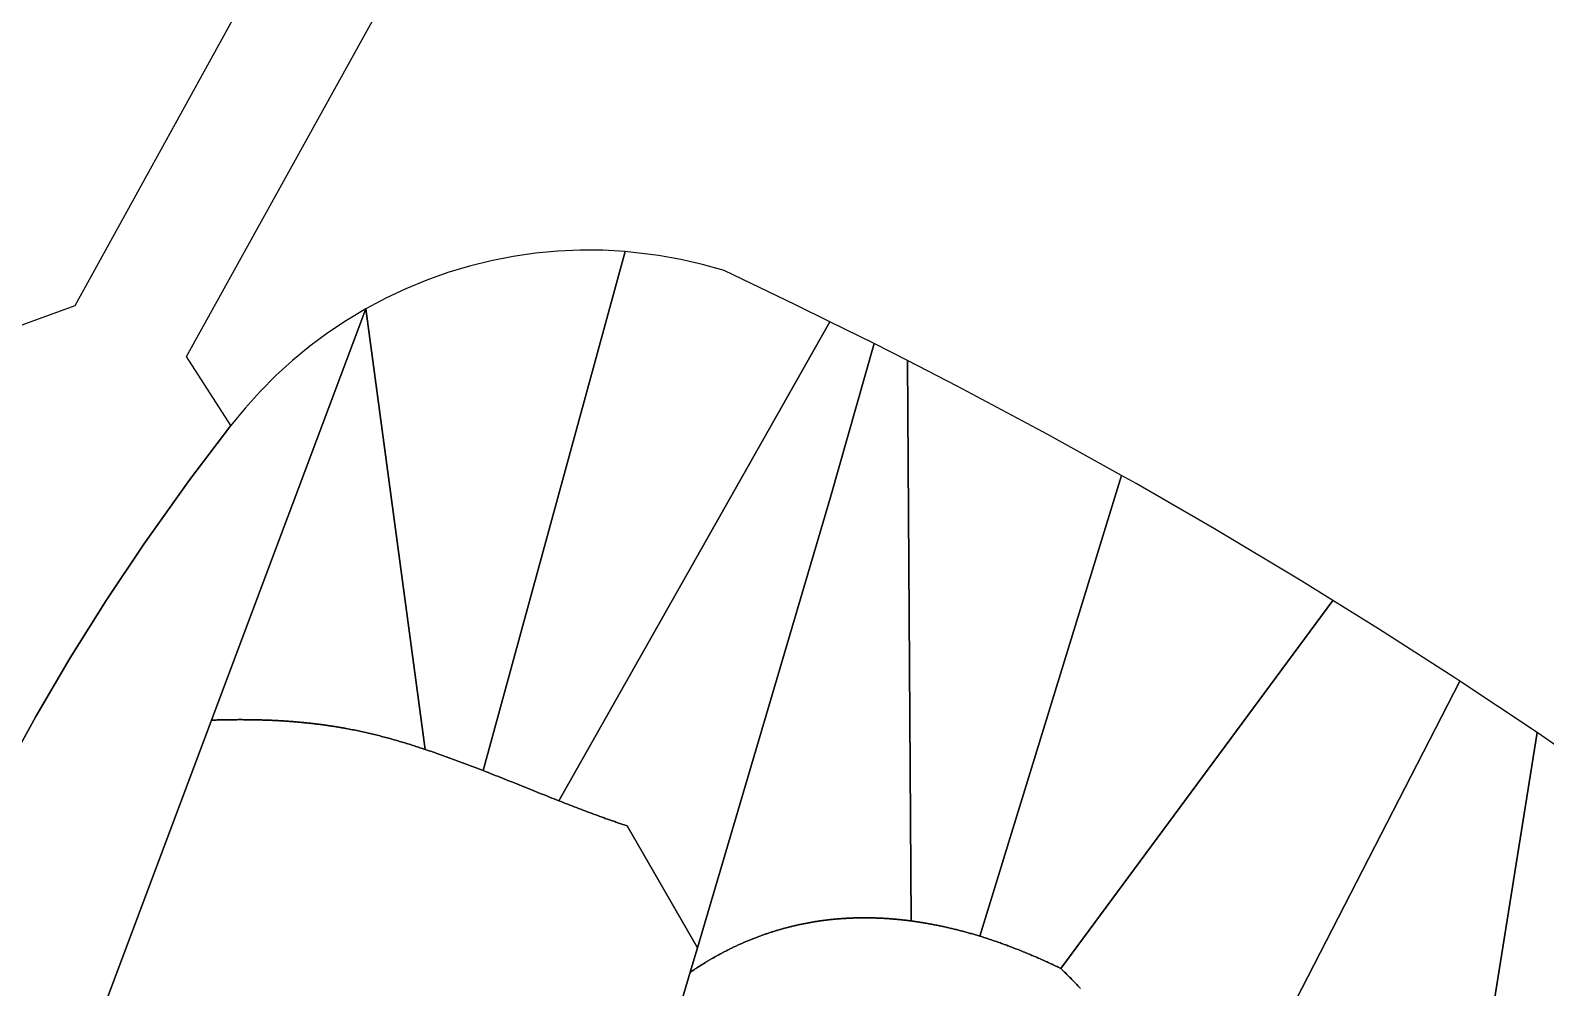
# Model space of a CAD drawing. Header units: millimetres. Extents: x 1811966 to 2218310, y 20519 to 471429.
# Drawn here: x 1981823 to 2073060, y 321108 to 378715 of the extents above; entities that cross this region are included whole.
import ezdxf

# ---------------------------------------------------------------- set-up
doc = ezdxf.new("R2010")
doc.units = ezdxf.units.MM
doc.layers.add('CLOSED_AREAS', color=7, linetype='Continuous')

msp = doc.modelspace()

# ---------------------------------------------------------------- linework, layer by layer
at = {"layer": 'CLOSED_AREAS'}
for points in [[(1980191.817, 333841.036), (1982153.75, 337422.623), (1984219.003, 340945.663), (1986385.821, 344407.149), (1988652.369, 347804.164), (1991420.171, 351682.05), (1993896.127, 354929.605), (1991219.455, 359096.453), (2028168.934, 425746.462), (2033988.508, 427852.466), (2036823.457, 434120.34), (2034633.569, 439705.511), (2047281.329, 462690.825), (2044119.173, 471428.834), (2028910.582, 442754.482), (2022479.406, 440427.131), (2019621.114, 434926.356), (2021607.416, 429437.611), (1984512.328, 362136.948), (1979084.136, 360167.256)], [(1975633.006, 291680.258), (1992730.431, 337205.28), (2002026.294, 361957.218), (2000866.31, 361262.725), (1999742.11, 360511.667), (1998656.473, 359705.878), (1997612.056, 358847.343), (1996611.42, 357938.155), (1995657.003, 356980.56), (1994751.177, 355976.883), (1993896.127, 354929.605), (1991420.171, 351682.05), (1988652.369, 347804.164), (1986385.821, 344407.149), (1984219.003, 340945.663), (1982153.75, 337422.623), (1980191.817, 333841.036)], [(2051787.325, 308270.982), (2067896.005, 339544.224), (2067584.116, 339751.501), (2062999.774, 342694.475), (2060250.817, 344401.016), (2043861.983, 322265.55), (2043937.93, 322192.673), (2044013.601, 322119.511), (2044088.996, 322046.063), (2044164.112, 321972.331), (2044238.95, 321898.316), (2044313.507, 321824.019), (2044387.784, 321749.441), (2044461.778, 321674.584), (2044535.49, 321599.447), (2044608.917, 321524.032), (2044682.059, 321448.341), (2044754.914, 321372.374), (2044827.482, 321296.133), (2044899.762, 321219.618), (2044971.752, 321142.83), (2045043.452, 321065.772)], [(2067752.503, 306470.976), (2072542.568, 336456.188), (2067896.005, 339544.224), (2051787.325, 308270.982)], [(2013692.258, 295388.964), (2021558.771, 322034.811), (2021990.889, 323498.504), (2017755.22, 330848.489), (2017693.216, 330868.594), (2017631.137, 330888.834), (2017568.985, 330909.207), (2017506.759, 330929.713), (2017444.461, 330950.35), (2017382.09, 330971.117), (2017319.646, 330992.012), (2017257.13, 331013.035), (2017194.542, 331034.183), (2017131.882, 331055.457), (2017069.152, 331076.853), (2017006.35, 331098.372), (2016943.477, 331120.012), (2016880.534, 331141.771), (2016817.521, 331163.648), (2016754.438, 331185.643), (2016691.285, 331207.753), (2016628.063, 331229.978), (2016564.772, 331252.315), (2016501.413, 331274.765), (2016437.985, 331297.325), (2016374.488, 331319.995), (2016310.924, 331342.772), (2016247.292, 331365.656), (2016183.593, 331388.646), (2016119.827, 331411.74), (2015992.095, 331458.235), (2015864.099, 331505.131), (2015735.84, 331552.418), (2015607.322, 331600.086), (2015478.546, 331648.125), (2015349.514, 331696.523), (2015220.229, 331745.272), (2015090.694, 331794.36), (2014960.91, 331843.777), (2014830.88, 331893.514), (2014700.607, 331943.559), (2014570.091, 331993.903), (2014439.337, 332044.536), (2014308.346, 332095.446), (2014177.12, 332146.624), (2014045.661, 332198.06), (2013913.973, 332249.742), (2013782.057, 332301.662), (2013649.916, 332353.809), (2013510.799, 332408.846), (2013371.439, 332464.111), (2013231.837, 332519.59), (2013091.997, 332575.273), (2012951.922, 332631.148), (2012811.613, 332687.202), (2012530.307, 332799.8), (2012248.101, 332912.974), (2011965.016, 333026.627), (2011396.296, 333254.99), (2011110.704, 333369.509), (2010824.318, 333484.127), (2010680.834, 333541.443), (2010537.16, 333598.747), (2010393.298, 333656.029), (2010249.252, 333713.275), (2010105.023, 333770.474), (2009960.614, 333827.615), (2009816.029, 333884.685), (2009671.269, 333941.672), (2009526.338, 333998.564), (2009381.238, 334055.35), (2009235.971, 334112.017), (2009090.541, 334168.554), (2008982.61, 334210.382), (2008874.591, 334252.126), (2008766.485, 334293.783), (2008658.295, 334335.346), (2008550.02, 334376.812), (2008441.662, 334418.176), (2008333.223, 334459.432), (2008224.703, 334500.576), (2008116.103, 334541.603), (2008007.424, 334582.508), (2007898.668, 334623.286), (2007789.835, 334663.932), (2007680.927, 334704.442), (2007571.944, 334744.81), (2007462.889, 334785.032), (2007353.761, 334825.104), (2007244.562, 334865.019), (2007135.294, 334904.773), (2007025.956, 334944.362), (2006916.551, 334983.78), (2006807.079, 335023.022), (2006697.542, 335062.085), (2006587.94, 335100.962), (2006478.274, 335139.65), (2006368.547, 335178.142), (2006258.758, 335216.435), (2006148.909, 335254.523), (2006039.001, 335292.402), (2005929.035, 335330.067), (2005819.013, 335367.513), (2005708.934, 335404.734), (2005598.801, 335441.727), (2005518.156, 335468.655), (2005437.476, 335495.456), (2005356.754, 335522.128), (2005275.984, 335548.67), (2005195.158, 335575.078), (2005114.271, 335601.352), (2005033.315, 335627.489), (2004952.285, 335653.487), (2004871.172, 335679.345), (2004789.971, 335705.061), (2004708.676, 335730.633), (2004627.279, 335756.058), (2004545.774, 335781.335), (2004464.154, 335806.463), (2004382.413, 335831.438), (2004300.543, 335856.26), (2004218.54, 335880.926), (2004136.395, 335905.435), (2004054.102, 335929.784), (2003971.655, 335953.971), (2003889.047, 335977.996), (2003806.271, 336001.855), (2003723.321, 336025.547), (2003640.19, 336049.07), (2003556.871, 336072.422), (2003473.359, 336095.602), (2003389.645, 336118.606), (2003305.724, 336141.434), (2003221.59, 336164.084), (2003137.234, 336186.553), (2003052.652, 336208.84), (2002967.836, 336230.943), (2002882.779, 336252.859), (2002797.475, 336274.587), (2002711.918, 336296.126), (2002626.1, 336317.472), (2002540.015, 336338.625), (2002453.657, 336359.582), (2002367.019, 336380.342), (2002280.094, 336400.902), (2002192.875, 336421.261), (2002105.357, 336441.416), (2002017.532, 336461.366), (2001929.393, 336481.11), (2001840.935, 336500.644), (2001752.151, 336519.967), (2001663.033, 336539.077), (2001573.576, 336557.973), (2001483.772, 336576.652), (2001393.616, 336595.113), (2001303.099, 336613.353), (2001212.217, 336631.371), (2001120.962, 336649.164), (2001029.328, 336666.732), (2000937.307, 336684.071), (2000844.894, 336701.181), (2000798.539, 336709.649), (2000752.082, 336718.058), (2000705.524, 336726.41), (2000658.864, 336734.702), (2000612.101, 336742.936), (2000565.233, 336751.11), (2000518.261, 336759.226), (2000471.184, 336767.281), (2000424, 336775.277), (2000376.708, 336783.212), (2000329.309, 336791.087), (2000281.801, 336798.902), (2000234.183, 336806.656), (2000186.454, 336814.348), (2000138.614, 336821.98), (2000090.662, 336829.55), (2000042.597, 336837.058), (1999994.417, 336844.504), (1999946.124, 336851.888), (1999897.714, 336859.209), (1999849.189, 336866.468), (1999800.546, 336873.664), (1999751.785, 336880.796), (1999702.905, 336887.865), (1999653.906, 336894.87), (1999604.786, 336901.812), (1999555.545, 336908.689), (1999506.181, 336915.502), (1999456.695, 336922.25), (1999407.085, 336928.934), (1999357.35, 336935.552), (1999307.49, 336942.105), (1999257.504, 336948.592), (1999207.39, 336955.014), (1999157.149, 336961.369), (1999106.779, 336967.658), (1999056.279, 336973.881), (1999005.649, 336980.037), (1998954.887, 336986.126), (1998903.994, 336992.147), (1998852.967, 336998.102), (1998801.807, 337003.988), (1998750.513, 337009.806), (1998699.083, 337015.557), (1998647.516, 337021.238), (1998595.813, 337026.851), (1998543.972, 337032.396), (1998491.992, 337037.871), (1998439.873, 337043.276), (1998387.613, 337048.612), (1998335.212, 337053.879), (1998282.669, 337059.075), (1998229.984, 337064.2), (1998177.155, 337069.255), (1998124.181, 337074.24), (1998071.062, 337079.153), (1998017.797, 337083.995), (1997964.385, 337088.765), (1997910.825, 337093.464), (1997857.116, 337098.091), (1997803.258, 337102.645), (1997749.25, 337107.127), (1997695.091, 337111.536), (1997640.78, 337115.872), (1997586.316, 337120.135), (1997531.698, 337124.325), (1997476.926, 337128.441), (1997421.999, 337132.483), (1997366.916, 337136.45), (1997311.676, 337140.344), (1997256.278, 337144.163), (1997200.722, 337147.907), (1997145.006, 337151.575), (1997089.13, 337155.169), (1997033.093, 337158.687), (1996976.895, 337162.129), (1996920.533, 337165.495), (1996864.008, 337168.784), (1996807.319, 337171.998), (1996750.465, 337175.134), (1996693.445, 337178.193), (1996636.257, 337181.176), (1996578.903, 337184.08), (1996521.379, 337186.907), (1996463.687, 337189.656), (1996405.824, 337192.327), (1996347.791, 337194.919), (1996289.586, 337197.433), (1996231.208, 337199.868), (1996172.656, 337202.223), (1996113.931, 337204.499), (1996055.03, 337206.696), (1995995.954, 337208.813), (1995936.7, 337210.849), (1995877.27, 337212.805), (1995817.66, 337214.681), (1995757.872, 337216.476), (1995697.903, 337218.19), (1995637.754, 337219.822), (1995577.423, 337221.373), (1995516.91, 337222.842), (1995456.213, 337224.229), (1995395.332, 337225.534), (1995334.266, 337226.757), (1995273.014, 337227.896), (1995211.575, 337228.953), (1995149.949, 337229.927), (1995088.135, 337230.817), (1995026.132, 337231.623), (1994963.938, 337232.346), (1994901.554, 337232.984), (1994838.978, 337233.538), (1994776.21, 337234.007), (1994713.249, 337234.392), (1994650.093, 337234.691), (1994586.742, 337234.905), (1994523.196, 337235.033), (1994459.453, 337235.076), (1994395.513, 337235.033), (1994331.374, 337234.903), (1994267.037, 337234.686), (1994202.499, 337234.383), (1994137.761, 337233.993), (1994072.822, 337233.516), (1994007.68, 337232.951), (1993942.334, 337232.299), (1993876.785, 337231.558), (1993811.031, 337230.729), (1993745.071, 337229.812), (1993678.905, 337228.806), (1993612.531, 337227.712), (1993545.949, 337226.528), (1993479.159, 337225.254), (1993412.158, 337223.892), (1993344.947, 337222.439), (1993277.524, 337220.896), (1993209.889, 337219.263), (1993142.041, 337217.539), (1993073.979, 337215.724), (1993005.702, 337213.819), (1992937.21, 337211.822), (1992868.501, 337209.733), (1992799.575, 337207.553), (1992730.431, 337205.28), (1975633.006, 291680.258)], [(2077732.564, 332878.474), (2072542.568, 336456.188), (2067752.503, 306470.976)], [(2045043.452, 321065.772), (2044971.752, 321142.83), (2044899.762, 321219.618), (2044827.482, 321296.133), (2044754.914, 321372.374), (2044682.059, 321448.341), (2044608.917, 321524.032), (2044535.49, 321599.447), (2044461.778, 321674.584), (2044387.784, 321749.441), (2044313.507, 321824.019), (2044238.95, 321898.316), (2044164.112, 321972.331), (2044088.996, 322046.063), (2044013.601, 322119.511), (2043937.93, 322192.673), (2043861.983, 322265.55), (2043787.233, 322301.663), (2043712.436, 322337.611), (2043637.592, 322373.394), (2043562.701, 322409.009), (2043487.763, 322444.457), (2043412.78, 322479.736), (2043337.751, 322514.845), (2043262.676, 322549.783), (2043187.557, 322584.55), (2043112.393, 322619.145), (2043037.184, 322653.566), (2042961.932, 322687.813), (2042886.635, 322721.884), (2042811.296, 322755.779), (2042735.913, 322789.497), (2042660.488, 322823.037), (2042585.021, 322856.398), (2042509.511, 322889.579), (2042433.96, 322922.579), (2042358.368, 322955.397), (2042282.735, 322988.033), (2042207.061, 323020.485), (2042131.347, 323052.752), (2042055.593, 323084.833), (2041979.799, 323116.728), (2041903.966, 323148.436), (2041828.095, 323179.955), (2041752.184, 323211.286), (2041676.236, 323242.425), (2041600.249, 323273.374), (2041524.225, 323304.131), (2041448.164, 323334.694), (2041372.066, 323365.064), (2041295.931, 323395.239), (2041219.761, 323425.217), (2041143.554, 323455), (2041067.312, 323484.584), (2040991.035, 323513.97), (2040914.723, 323543.156), (2040838.376, 323572.142), (2040761.995, 323600.927), (2040685.581, 323629.509), (2040609.133, 323657.887), (2040532.652, 323686.062), (2040456.138, 323714.031), (2040379.591, 323741.795), (2040303.013, 323769.351), (2040226.403, 323796.699), (2040149.761, 323823.839), (2040073.088, 323850.768), (2039996.385, 323877.487), (2039919.651, 323903.995), (2039842.887, 323930.289), (2039766.093, 323956.37), (2039689.27, 323982.237), (2039612.418, 324007.888), (2039535.538, 324033.323), (2039458.628, 324058.541), (2039381.691, 324083.54), (2039304.726, 324108.32), (2039227.734, 324132.88), (2039150.715, 324157.219), (2039073.669, 324181.337), (2038996.597, 324205.231), (2038932.45, 324224.934), (2038868.283, 324244.468), (2038804.096, 324263.833), (2038739.89, 324283.029), (2038675.665, 324302.055), (2038611.421, 324320.911), (2038547.158, 324339.598), (2038482.876, 324358.115), (2038418.577, 324376.462), (2038354.259, 324394.639), (2038289.924, 324412.645), (2038225.571, 324430.481), (2038161.201, 324448.147), (2038096.814, 324465.642), (2038032.411, 324482.966), (2037967.991, 324500.119), (2037903.555, 324517.102), (2037839.102, 324533.913), (2037774.634, 324550.552), (2037710.151, 324567.021), (2037645.652, 324583.318), (2037581.138, 324599.443), (2037516.61, 324615.396), (2037452.067, 324631.177), (2037387.51, 324646.787), (2037322.939, 324662.224), (2037258.354, 324677.488), (2037193.755, 324692.581), (2037129.143, 324707.5), (2037064.519, 324722.247), (2036999.881, 324736.822), (2036935.231, 324751.223), (2036870.569, 324765.451), (2036805.894, 324779.506), (2036741.208, 324793.387), (2036676.511, 324807.095), (2036611.802, 324820.629), (2036547.081, 324833.99), (2036482.351, 324847.177), (2036417.609, 324860.189), (2036352.858, 324873.028), (2036288.096, 324885.692), (2036223.324, 324898.182), (2036158.543, 324910.497), (2036093.753, 324922.638), (2036028.953, 324934.604), (2035964.145, 324946.394), (2035899.328, 324958.01), (2035834.502, 324969.451), (2035769.669, 324980.716), (2035704.828, 324991.806), (2035639.979, 325002.721), (2035575.123, 325013.459), (2035510.259, 325024.022), (2035445.389, 325034.409), (2035380.513, 325044.62), (2035315.63, 325054.654), (2035250.74, 325064.513), (2035185.845, 325074.194), (2035120.944, 325083.699), (2035056.038, 325093.028), (2034991.127, 325102.179), (2034926.211, 325111.154), (2034861.29, 325119.951), (2034808.802, 325126.93), (2034756.308, 325133.785), (2034703.809, 325140.515), (2034651.306, 325147.122), (2034598.799, 325153.603), (2034546.287, 325159.959), (2034493.77, 325166.19), (2034441.25, 325172.296), (2034388.725, 325178.275), (2034336.197, 325184.128), (2034283.664, 325189.855), (2034231.128, 325195.455), (2034178.588, 325200.927), (2034126.044, 325206.272), (2034073.497, 325211.489), (2034020.946, 325216.579), (2033968.393, 325221.54), (2033915.836, 325226.372), (2033863.276, 325231.075), (2033810.713, 325235.649), (2033758.147, 325240.094), (2033705.579, 325244.408), (2033653.008, 325248.593), (2033600.434, 325252.647), (2033547.858, 325256.57), (2033495.28, 325260.362), (2033442.7, 325264.023), (2033390.117, 325267.552), (2033337.532, 325270.949), (2033284.946, 325274.214), (2033232.358, 325277.346), (2033179.768, 325280.346), (2033127.176, 325283.212), (2033074.584, 325285.945), (2033021.989, 325288.544), (2032969.394, 325291.009), (2032916.797, 325293.34), (2032864.199, 325295.536), (2032811.601, 325297.597), (2032759.001, 325299.522), (2032706.401, 325301.313), (2032653.8, 325302.967), (2032601.199, 325304.485), (2032548.597, 325305.867), (2032495.996, 325307.112), (2032443.393, 325308.22), (2032390.791, 325309.191), (2032338.189, 325310.024), (2032285.587, 325310.718), (2032232.985, 325311.275), (2032180.384, 325311.693), (2032127.783, 325311.973), (2032075.182, 325312.113), (2032022.582, 325312.113), (2031969.983, 325311.974), (2031917.385, 325311.695), (2031864.788, 325311.276), (2031812.192, 325310.716), (2031759.597, 325310.014), (2031707.003, 325309.172), (2031654.411, 325308.188), (2031601.82, 325307.062), (2031549.231, 325305.794), (2031496.644, 325304.384), (2031444.058, 325302.831), (2031391.475, 325301.135), (2031338.893, 325299.295), (2031286.314, 325297.312), (2031233.736, 325295.185), (2031181.162, 325292.913), (2031128.589, 325290.497), (2031076.02, 325287.936), (2031023.452, 325285.23), (2030970.888, 325282.379), (2030918.327, 325279.382), (2030865.768, 325276.238), (2030813.213, 325272.949), (2030760.661, 325269.512), (2030708.112, 325265.929), (2030655.567, 325262.199), (2030603.025, 325258.32), (2030550.486, 325254.295), (2030497.952, 325250.12), (2030445.421, 325245.798), (2030392.895, 325241.327), (2030340.372, 325236.706), (2030287.853, 325231.937), (2030235.339, 325227.017), (2030182.829, 325221.948), (2030130.324, 325216.728), (2030077.823, 325211.358), (2030025.327, 325205.837), (2029972.836, 325200.165), (2029920.349, 325194.342), (2029867.868, 325188.366), (2029815.391, 325182.239), (2029762.92, 325175.959), (2029710.455, 325169.527), (2029657.994, 325162.941), (2029605.539, 325156.203), (2029553.09, 325149.311), (2029500.647, 325142.265), (2029448.209, 325135.064), (2029395.778, 325127.71), (2029343.352, 325120.2), (2029290.933, 325112.536), (2029238.52, 325104.716), (2029186.113, 325096.741), (2029133.713, 325088.609), (2029081.319, 325080.322), (2029028.933, 325071.878), (2028976.553, 325063.277), (2028924.179, 325054.518), (2028871.813, 325045.603), (2028819.454, 325036.529), (2028767.102, 325027.298), (2028714.758, 325017.908), (2028662.421, 325008.36), (2028610.092, 324998.652), (2028557.77, 324988.786), (2028505.456, 324978.759), (2028453.15, 324968.573), (2028400.852, 324958.227), (2028348.561, 324947.72), (2028296.28, 324937.053), (2028244.006, 324926.225), (2028191.741, 324915.235), (2028139.484, 324904.083), (2028087.236, 324892.77), (2028034.997, 324881.294), (2027982.766, 324869.656), (2027930.544, 324857.855), (2027878.332, 324845.891), (2027826.128, 324833.763), (2027773.934, 324821.472), (2027721.749, 324809.016), (2027669.574, 324796.396), (2027617.408, 324783.612), (2027565.252, 324770.662), (2027513.106, 324757.548), (2027460.969, 324744.267), (2027408.843, 324730.821), (2027356.726, 324717.209), (2027304.62, 324703.43), (2027252.524, 324689.485), (2027200.439, 324675.373), (2027148.364, 324661.093), (2027096.299, 324646.645), (2027044.246, 324632.03), (2026992.203, 324617.246), (2026940.171, 324602.294), (2026888.151, 324587.173), (2026836.141, 324571.883), (2026784.143, 324556.423), (2026732.156, 324540.794), (2026680.18, 324524.994), (2026628.216, 324509.024), (2026576.264, 324492.884), (2026524.324, 324476.572), (2026472.395, 324460.09), (2026420.478, 324443.436), (2026368.574, 324426.61), (2026316.682, 324409.611), (2026264.802, 324392.441), (2026212.934, 324375.097), (2026161.079, 324357.581), (2026109.237, 324339.891), (2026057.408, 324322.028), (2026005.591, 324303.99), (2025953.787, 324285.779), (2025901.996, 324267.392), (2025850.219, 324248.831), (2025798.455, 324230.095), (2025746.704, 324211.184), (2025694.967, 324192.096), (2025643.243, 324172.833), (2025591.533, 324153.393), (2025539.836, 324133.777), (2025488.154, 324113.983), (2025436.486, 324094.013), (2025384.831, 324073.865), (2025333.191, 324053.539), (2025281.566, 324033.035), (2025229.955, 324012.352), (2025178.358, 323991.491), (2025126.776, 323970.45), (2025075.209, 323949.231), (2025023.656, 323927.831), (2024972.119, 323906.252), (2024920.597, 323884.492), (2024869.089, 323862.552), (2024817.598, 323840.431), (2024766.121, 323818.129), (2024714.66, 323795.646), (2024663.215, 323772.981), (2024611.785, 323750.133), (2024560.371, 323727.104), (2024508.973, 323703.891), (2024457.592, 323680.496), (2024406.226, 323656.918), (2024354.876, 323633.155), (2024303.543, 323609.21), (2024252.226, 323585.08), (2024200.926, 323560.765), (2024149.643, 323536.266), (2024098.376, 323511.582), (2024047.126, 323486.712), (2023995.894, 323461.657), (2023944.678, 323436.416), (2023893.479, 323410.988), (2023842.298, 323385.374), (2023791.134, 323359.573), (2023739.988, 323333.586), (2023688.859, 323307.41), (2023637.748, 323281.047), (2023586.655, 323254.496), (2023535.58, 323227.756), (2023484.523, 323200.828), (2023433.484, 323173.711), (2023382.463, 323146.405), (2023331.461, 323118.909), (2023280.477, 323091.223), (2023229.512, 323063.347), (2023178.565, 323035.281), (2023127.637, 323007.024), (2023076.728, 322978.576), (2023025.838, 322949.936), (2022974.968, 322921.105), (2022924.116, 322892.082), (2022873.284, 322862.867), (2022822.471, 322833.459), (2022771.677, 322803.858), (2022720.904, 322774.065), (2022670.15, 322744.077), (2022619.415, 322713.896), (2022568.701, 322683.521), (2022518.007, 322652.952), (2022467.333, 322622.188), (2022416.679, 322591.229), (2022366.046, 322560.075), (2022315.433, 322528.725), (2022264.841, 322497.18), (2022214.27, 322465.438), (2022163.719, 322433.5), (2022113.189, 322401.365), (2022062.68, 322369.033), (2022012.192, 322336.504), (2021961.726, 322303.777), (2021911.281, 322270.852), (2021860.857, 322237.729), (2021810.455, 322204.408), (2021760.074, 322170.887), (2021709.716, 322137.168), (2021659.379, 322103.248), (2021609.064, 322069.13), (2021558.771, 322034.811), (2013692.258, 295388.964)]]:
    msp.add_lwpolyline(points, dxfattribs=at)
for points in [[(2016287.305, 365482.537), (2014935.332, 365489.646), (2013584.658, 365429.823), (2012238.598, 365303.217), (2010900.456, 365110.147), (2009573.524, 364851.067), (2008261.027, 364526.617), (2006966.211, 364137.593), (2005692.232, 363684.965), (2004442.223, 363169.814), (2003219.249, 362593.427), (2002026.294, 361957.218), (2005598.801, 335441.727), (2005708.934, 335404.734), (2005819.013, 335367.513), (2005929.035, 335330.067), (2006039.001, 335292.402), (2006148.909, 335254.523), (2006258.758, 335216.435), (2006368.547, 335178.142), (2006478.274, 335139.65), (2006587.94, 335100.962), (2006697.542, 335062.085), (2006807.079, 335023.022), (2006916.551, 334983.78), (2007025.956, 334944.362), (2007135.294, 334904.773), (2007244.562, 334865.019), (2007353.761, 334825.104), (2007462.889, 334785.032), (2007571.944, 334744.81), (2007680.927, 334704.442), (2007789.835, 334663.932), (2007898.668, 334623.286), (2008007.424, 334582.508), (2008116.103, 334541.603), (2008224.703, 334500.576), (2008333.223, 334459.432), (2008441.662, 334418.176), (2008550.02, 334376.812), (2008658.295, 334335.346), (2008766.485, 334293.783), (2008874.591, 334252.126), (2008982.61, 334210.382), (2009090.541, 334168.554), (2017637.272, 365408.508)], [(2027901.595, 362204.472), (2023598.924, 364255.997), (2022298.697, 364626.542), (2020981.722, 364932.274), (2019651.224, 365172.441), (2017637.272, 365408.508), (2009090.541, 334168.554), (2009235.971, 334112.017), (2009381.238, 334055.35), (2009526.338, 333998.564), (2009671.269, 333941.672), (2009816.029, 333884.685), (2009960.614, 333827.615), (2010105.023, 333770.474), (2010249.252, 333713.275), (2010393.298, 333656.029), (2010537.16, 333598.747), (2010680.834, 333541.443), (2010824.318, 333484.127), (2011110.704, 333369.509), (2011396.296, 333254.99), (2011965.016, 333026.627), (2012248.101, 332912.974), (2012530.307, 332799.8), (2012811.613, 332687.202), (2012951.922, 332631.148), (2013091.997, 332575.273), (2013231.837, 332519.59), (2013371.439, 332464.111), (2013510.799, 332408.846), (2013649.916, 332353.809), (2029967.088, 361183.983)], [(2005598.801, 335441.727), (2002026.294, 361957.218), (1992730.431, 337205.28), (1992799.575, 337207.553), (1992868.501, 337209.733), (1992937.21, 337211.822), (1993005.702, 337213.819), (1993073.979, 337215.724), (1993142.041, 337217.539), (1993209.889, 337219.263), (1993277.524, 337220.896), (1993344.947, 337222.439), (1993412.158, 337223.892), (1993479.159, 337225.254), (1993545.949, 337226.528), (1993612.531, 337227.712), (1993678.905, 337228.806), (1993745.071, 337229.812), (1993811.031, 337230.729), (1993876.785, 337231.558), (1993942.334, 337232.299), (1994007.68, 337232.951), (1994072.822, 337233.516), (1994137.761, 337233.993), (1994202.499, 337234.383), (1994267.037, 337234.686), (1994331.374, 337234.903), (1994395.513, 337235.033), (1994459.453, 337235.076), (1994523.196, 337235.033), (1994586.742, 337234.905), (1994650.093, 337234.691), (1994713.249, 337234.392), (1994776.21, 337234.007), (1994838.978, 337233.538), (1994901.554, 337232.984), (1994963.938, 337232.346), (1995026.132, 337231.623), (1995088.135, 337230.817), (1995149.949, 337229.927), (1995211.575, 337228.953), (1995273.014, 337227.896), (1995334.266, 337226.757), (1995395.332, 337225.534), (1995456.213, 337224.229), (1995516.91, 337222.842), (1995577.423, 337221.373), (1995637.754, 337219.822), (1995697.903, 337218.19), (1995757.872, 337216.476), (1995817.66, 337214.681), (1995877.27, 337212.805), (1995936.7, 337210.849), (1995995.954, 337208.813), (1996055.03, 337206.696), (1996113.931, 337204.499), (1996172.656, 337202.223), (1996231.208, 337199.868), (1996289.586, 337197.433), (1996347.791, 337194.919), (1996405.824, 337192.327), (1996463.687, 337189.656), (1996521.379, 337186.907), (1996578.903, 337184.08), (1996636.257, 337181.176), (1996693.445, 337178.193), (1996750.465, 337175.134), (1996807.319, 337171.998), (1996864.008, 337168.784), (1996920.533, 337165.495), (1996976.895, 337162.129), (1997033.093, 337158.687), (1997089.13, 337155.169), (1997145.006, 337151.575), (1997200.722, 337147.907), (1997256.278, 337144.163), (1997311.676, 337140.344), (1997366.916, 337136.45), (1997421.999, 337132.483), (1997476.926, 337128.441), (1997531.698, 337124.325), (1997586.316, 337120.135), (1997640.78, 337115.872), (1997695.091, 337111.536), (1997749.25, 337107.127), (1997803.258, 337102.645), (1997857.116, 337098.091), (1997910.825, 337093.464), (1997964.385, 337088.765), (1998017.797, 337083.995), (1998071.062, 337079.153), (1998124.181, 337074.24), (1998177.155, 337069.255), (1998229.984, 337064.2), (1998282.669, 337059.075), (1998335.212, 337053.879), (1998387.613, 337048.612), (1998439.873, 337043.276), (1998491.992, 337037.871), (1998543.972, 337032.396), (1998595.813, 337026.851), (1998647.516, 337021.238), (1998699.083, 337015.557), (1998750.513, 337009.806), (1998801.807, 337003.988), (1998852.967, 336998.102), (1998903.994, 336992.147), (1998954.887, 336986.126), (1999005.649, 336980.037), (1999056.279, 336973.881), (1999106.779, 336967.658), (1999157.149, 336961.369), (1999207.39, 336955.014), (1999257.504, 336948.592), (1999307.49, 336942.105), (1999357.35, 336935.552), (1999407.085, 336928.934), (1999456.695, 336922.25), (1999506.181, 336915.502), (1999555.545, 336908.689), (1999604.786, 336901.812), (1999653.906, 336894.87), (1999702.905, 336887.865), (1999751.785, 336880.796), (1999800.546, 336873.664), (1999849.189, 336866.468), (1999897.714, 336859.209), (1999946.124, 336851.888), (1999994.417, 336844.504), (2000042.597, 336837.058), (2000090.662, 336829.55), (2000138.614, 336821.98), (2000186.454, 336814.348), (2000234.183, 336806.656), (2000281.801, 336798.902), (2000329.309, 336791.087), (2000376.708, 336783.212), (2000424, 336775.277), (2000471.184, 336767.281), (2000518.261, 336759.226), (2000565.233, 336751.11), (2000612.101, 336742.936), (2000658.864, 336734.702), (2000705.524, 336726.41), (2000752.082, 336718.058), (2000798.539, 336709.649), (2000844.894, 336701.181), (2000937.307, 336684.071), (2001029.328, 336666.732), (2001120.962, 336649.164), (2001212.217, 336631.371), (2001303.099, 336613.353), (2001393.616, 336595.113), (2001483.772, 336576.652), (2001573.576, 336557.973), (2001663.033, 336539.077), (2001752.151, 336519.967), (2001840.935, 336500.644), (2001929.393, 336481.11), (2002017.532, 336461.366), (2002105.357, 336441.416), (2002192.875, 336421.261), (2002280.094, 336400.902), (2002367.019, 336380.342), (2002453.657, 336359.582), (2002540.015, 336338.625), (2002626.1, 336317.472), (2002711.918, 336296.126), (2002797.475, 336274.587), (2002882.779, 336252.859), (2002967.836, 336230.943), (2003052.652, 336208.84), (2003137.234, 336186.553), (2003221.59, 336164.084), (2003305.724, 336141.434), (2003389.645, 336118.606), (2003473.359, 336095.602), (2003556.871, 336072.422), (2003640.19, 336049.07), (2003723.321, 336025.547), (2003806.271, 336001.855), (2003889.047, 335977.996), (2003971.655, 335953.971), (2004054.102, 335929.784), (2004136.395, 335905.435), (2004218.54, 335880.926), (2004300.543, 335856.26), (2004382.413, 335831.438), (2004464.154, 335806.463), (2004545.774, 335781.335), (2004627.279, 335756.058), (2004708.676, 335730.633), (2004789.971, 335705.061), (2004871.172, 335679.345), (2004952.285, 335653.487), (2005033.315, 335627.489), (2005114.271, 335601.352), (2005195.158, 335575.078), (2005275.984, 335548.67), (2005356.754, 335522.128), (2005437.476, 335495.456), (2005518.156, 335468.655)], [(2029967.088, 361183.983), (2013649.916, 332353.809), (2013782.057, 332301.662), (2013913.973, 332249.742), (2014045.661, 332198.06), (2014177.12, 332146.624), (2014308.346, 332095.446), (2014439.337, 332044.536), (2014570.091, 331993.903), (2014700.607, 331943.559), (2014830.88, 331893.514), (2014960.91, 331843.777), (2015090.694, 331794.36), (2015220.229, 331745.272), (2015349.514, 331696.523), (2015478.546, 331648.125), (2015607.322, 331600.086), (2015735.84, 331552.418), (2015864.099, 331505.131), (2015992.095, 331458.235), (2016119.827, 331411.74), (2016183.593, 331388.646), (2016247.292, 331365.656), (2016310.924, 331342.772), (2016374.488, 331319.995), (2016437.985, 331297.325), (2016501.413, 331274.765), (2016564.772, 331252.315), (2016628.063, 331229.978), (2016691.285, 331207.753), (2016754.438, 331185.643), (2016817.521, 331163.648), (2016880.534, 331141.771), (2016943.477, 331120.012), (2017006.35, 331098.372), (2017069.152, 331076.853), (2017131.882, 331055.457), (2017194.542, 331034.183), (2017257.13, 331013.035), (2017319.646, 330992.012), (2017382.09, 330971.117), (2017444.461, 330950.35), (2017506.759, 330929.713), (2017568.985, 330909.207), (2017631.137, 330888.834), (2017693.216, 330868.594), (2017755.22, 330848.489), (2021990.889, 323498.504), (2030001.701, 350633.128), (2032631.625, 359867.528)], [(2032631.625, 359867.528), (2030001.701, 350633.128), (2021990.889, 323498.504), (2021558.771, 322034.811), (2021609.064, 322069.13), (2021659.379, 322103.248), (2021709.716, 322137.168), (2021760.074, 322170.887), (2021810.455, 322204.408), (2021860.857, 322237.729), (2021911.281, 322270.852), (2021961.726, 322303.777), (2022012.192, 322336.504), (2022062.68, 322369.033), (2022113.189, 322401.365), (2022163.719, 322433.5), (2022214.27, 322465.438), (2022264.841, 322497.18), (2022315.433, 322528.725), (2022366.046, 322560.075), (2022416.679, 322591.229), (2022467.333, 322622.188), (2022518.007, 322652.952), (2022568.701, 322683.521), (2022619.415, 322713.896), (2022670.15, 322744.077), (2022720.904, 322774.065), (2022771.677, 322803.858), (2022822.471, 322833.459), (2022873.284, 322862.867), (2022924.116, 322892.082), (2022974.968, 322921.105), (2023025.838, 322949.936), (2023076.728, 322978.576), (2023127.637, 323007.024), (2023178.565, 323035.281), (2023229.512, 323063.347), (2023280.477, 323091.223), (2023331.461, 323118.909), (2023382.463, 323146.405), (2023433.484, 323173.711), (2023484.523, 323200.828), (2023535.58, 323227.756), (2023586.655, 323254.496), (2023637.748, 323281.047), (2023688.859, 323307.41), (2023739.988, 323333.586), (2023791.134, 323359.573), (2023842.298, 323385.374), (2023893.479, 323410.988), (2023944.678, 323436.416), (2023995.894, 323461.657), (2024047.126, 323486.712), (2024098.376, 323511.582), (2024149.643, 323536.266), (2024200.926, 323560.765), (2024252.226, 323585.08), (2024303.543, 323609.21), (2024354.876, 323633.155), (2024406.226, 323656.918), (2024457.592, 323680.496), (2024508.973, 323703.891), (2024560.371, 323727.104), (2024611.785, 323750.133), (2024663.215, 323772.981), (2024714.66, 323795.646), (2024766.121, 323818.129), (2024817.598, 323840.431), (2024869.089, 323862.552), (2024920.597, 323884.492), (2024972.119, 323906.252), (2025023.656, 323927.831), (2025075.209, 323949.231), (2025126.776, 323970.45), (2025178.358, 323991.491), (2025229.955, 324012.352), (2025281.566, 324033.035), (2025333.191, 324053.539), (2025384.831, 324073.865), (2025436.486, 324094.013), (2025488.154, 324113.983), (2025539.836, 324133.777), (2025591.533, 324153.393), (2025643.243, 324172.833), (2025694.967, 324192.096), (2025746.704, 324211.184), (2025798.455, 324230.095), (2025850.219, 324248.831), (2025901.996, 324267.392), (2025953.787, 324285.779), (2026005.591, 324303.99), (2026057.408, 324322.028), (2026109.237, 324339.891), (2026161.079, 324357.581), (2026212.934, 324375.097), (2026264.802, 324392.441), (2026316.682, 324409.611), (2026368.574, 324426.61), (2026420.478, 324443.436), (2026472.395, 324460.09), (2026524.324, 324476.572), (2026576.264, 324492.884), (2026628.216, 324509.024), (2026680.18, 324524.994), (2026732.156, 324540.794), (2026784.143, 324556.423), (2026836.141, 324571.883), (2026888.151, 324587.173), (2026940.171, 324602.294), (2026992.203, 324617.246), (2027044.246, 324632.03), (2027096.299, 324646.645), (2027148.364, 324661.093), (2027200.439, 324675.373), (2027252.524, 324689.485), (2027304.62, 324703.43), (2027356.726, 324717.209), (2027408.843, 324730.821), (2027460.969, 324744.267), (2027513.106, 324757.548), (2027565.252, 324770.662), (2027617.408, 324783.612), (2027669.574, 324796.396), (2027721.749, 324809.016), (2027773.934, 324821.472), (2027826.128, 324833.763), (2027878.332, 324845.891), (2027930.544, 324857.855), (2027982.766, 324869.656), (2028034.997, 324881.294), (2028087.236, 324892.77), (2028139.484, 324904.083), (2028191.741, 324915.235), (2028244.006, 324926.225), (2028296.28, 324937.053), (2028348.561, 324947.72), (2028400.852, 324958.227), (2028453.15, 324968.573), (2028505.456, 324978.759), (2028557.77, 324988.786), (2028610.092, 324998.652), (2028662.421, 325008.36), (2028714.758, 325017.908), (2028767.102, 325027.298), (2028819.454, 325036.529), (2028871.813, 325045.603), (2028924.179, 325054.518), (2028976.553, 325063.277), (2029028.933, 325071.878), (2029081.319, 325080.322), (2029133.713, 325088.609), (2029186.113, 325096.741), (2029238.52, 325104.716), (2029290.933, 325112.536), (2029343.352, 325120.2), (2029395.778, 325127.71), (2029448.209, 325135.064), (2029500.647, 325142.265), (2029553.09, 325149.311), (2029605.539, 325156.203), (2029657.994, 325162.941), (2029710.455, 325169.527), (2029762.92, 325175.959), (2029815.391, 325182.239), (2029867.868, 325188.366), (2029920.349, 325194.342), (2029972.836, 325200.165), (2030025.327, 325205.837), (2030077.823, 325211.358), (2030130.324, 325216.728), (2030182.829, 325221.948), (2030235.339, 325227.017), (2030287.853, 325231.937), (2030340.372, 325236.706), (2030392.895, 325241.327), (2030445.421, 325245.798), (2030497.952, 325250.12), (2030550.486, 325254.295), (2030603.025, 325258.32), (2030655.567, 325262.199), (2030708.112, 325265.929), (2030760.661, 325269.512), (2030813.213, 325272.949), (2030865.768, 325276.238), (2030918.327, 325279.382), (2030970.888, 325282.379), (2031023.452, 325285.23), (2031076.02, 325287.936), (2031128.589, 325290.497), (2031181.162, 325292.913), (2031233.736, 325295.185), (2031286.314, 325297.312), (2031338.893, 325299.295), (2031391.475, 325301.135), (2031444.058, 325302.831), (2031496.644, 325304.384), (2031549.231, 325305.794), (2031601.82, 325307.062), (2031654.411, 325308.188), (2031707.003, 325309.172), (2031759.597, 325310.014), (2031812.192, 325310.716), (2031864.788, 325311.276), (2031917.385, 325311.695), (2031969.983, 325311.974), (2032022.582, 325312.113), (2032075.182, 325312.113), (2032127.783, 325311.973), (2032180.384, 325311.693), (2032232.985, 325311.275), (2032285.587, 325310.718), (2032338.189, 325310.024), (2032390.791, 325309.191), (2032443.393, 325308.22), (2032495.996, 325307.112), (2032548.597, 325305.867), (2032601.199, 325304.485), (2032653.8, 325302.967), (2032706.401, 325301.313), (2032759.001, 325299.522), (2032811.601, 325297.597), (2032864.199, 325295.536), (2032916.797, 325293.34), (2032969.394, 325291.009), (2033021.989, 325288.544), (2033074.584, 325285.945), (2033127.176, 325283.212), (2033179.768, 325280.346), (2033232.358, 325277.346), (2033284.946, 325274.214), (2033337.532, 325270.949), (2033390.117, 325267.552), (2033442.7, 325264.023), (2033495.28, 325260.362), (2033547.858, 325256.57), (2033600.434, 325252.647), (2033653.008, 325248.593), (2033705.579, 325244.408), (2033758.147, 325240.094), (2033810.713, 325235.649), (2033863.276, 325231.075), (2033915.836, 325226.372), (2033968.393, 325221.54), (2034020.946, 325216.579), (2034073.497, 325211.489), (2034126.044, 325206.272), (2034178.588, 325200.927), (2034231.128, 325195.455), (2034283.664, 325189.855), (2034336.197, 325184.128), (2034388.725, 325178.275), (2034441.25, 325172.296), (2034493.77, 325166.19), (2034546.287, 325159.959), (2034598.799, 325153.603), (2034651.306, 325147.122), (2034703.809, 325140.515), (2034756.308, 325133.785), (2034808.802, 325126.93), (2034861.29, 325119.951), (2034631.619, 358841.575)], [(2043038.242, 354416.619), (2037631.661, 357302.618), (2034631.619, 358841.575), (2034861.29, 325119.951), (2034926.211, 325111.154), (2034991.127, 325102.179), (2035056.038, 325093.028), (2035120.944, 325083.699), (2035185.845, 325074.194), (2035250.74, 325064.513), (2035315.63, 325054.654), (2035380.513, 325044.62), (2035445.389, 325034.409), (2035510.259, 325024.022), (2035575.123, 325013.459), (2035639.979, 325002.721), (2035704.828, 324991.806), (2035769.669, 324980.716), (2035834.502, 324969.451), (2035899.328, 324958.01), (2035964.145, 324946.394), (2036028.953, 324934.604), (2036093.753, 324922.638), (2036158.543, 324910.497), (2036223.324, 324898.182), (2036288.096, 324885.692), (2036352.858, 324873.028), (2036417.609, 324860.189), (2036482.351, 324847.177), (2036547.081, 324833.99), (2036611.802, 324820.629), (2036676.511, 324807.095), (2036741.208, 324793.387), (2036805.894, 324779.506), (2036870.569, 324765.451), (2036935.231, 324751.223), (2036999.881, 324736.822), (2037064.519, 324722.247), (2037129.143, 324707.5), (2037193.755, 324692.581), (2037258.354, 324677.488), (2037322.939, 324662.224), (2037387.51, 324646.787), (2037452.067, 324631.177), (2037516.61, 324615.396), (2037581.138, 324599.443), (2037645.652, 324583.318), (2037710.151, 324567.021), (2037774.634, 324550.552), (2037839.102, 324533.913), (2037903.555, 324517.102), (2037967.991, 324500.119), (2038032.411, 324482.966), (2038096.814, 324465.642), (2038161.201, 324448.147), (2038225.571, 324430.481), (2038289.924, 324412.645), (2038354.259, 324394.639), (2038418.577, 324376.462), (2038482.876, 324358.115), (2038547.158, 324339.598), (2038611.421, 324320.911), (2038675.665, 324302.055), (2038739.89, 324283.029), (2038804.096, 324263.833), (2038868.283, 324244.468), (2038932.45, 324224.934), (2038996.597, 324205.231), (2047528.849, 351920.434)], [(2058371.422, 345567.737), (2053113.253, 348716.029), (2048394.923, 351439.011), (2047528.849, 351920.434), (2038996.597, 324205.231), (2039073.669, 324181.337), (2039150.715, 324157.219), (2039227.734, 324132.88), (2039304.726, 324108.32), (2039381.691, 324083.54), (2039458.628, 324058.541), (2039535.538, 324033.323), (2039612.418, 324007.888), (2039689.27, 323982.237), (2039766.093, 323956.37), (2039842.887, 323930.289), (2039919.651, 323903.995), (2039996.385, 323877.487), (2040073.088, 323850.768), (2040149.761, 323823.839), (2040226.403, 323796.699), (2040303.013, 323769.351), (2040379.591, 323741.795), (2040456.138, 323714.031), (2040532.652, 323686.062), (2040609.133, 323657.887), (2040685.581, 323629.509), (2040761.995, 323600.927), (2040838.376, 323572.142), (2040914.723, 323543.156), (2040991.035, 323513.97), (2041067.312, 323484.584), (2041143.554, 323455), (2041219.761, 323425.217), (2041295.931, 323395.239), (2041372.066, 323365.064), (2041448.164, 323334.694), (2041524.225, 323304.131), (2041600.249, 323273.374), (2041676.236, 323242.425), (2041752.184, 323211.286), (2041828.095, 323179.955), (2041903.966, 323148.436), (2041979.799, 323116.728), (2042055.593, 323084.833), (2042131.347, 323052.752), (2042207.061, 323020.485), (2042282.735, 322988.033), (2042358.368, 322955.397), (2042433.96, 322922.579), (2042509.511, 322889.579), (2042585.021, 322856.398), (2042660.488, 322823.037), (2042735.913, 322789.497), (2042811.296, 322755.779), (2042886.635, 322721.884), (2042961.932, 322687.813), (2043037.184, 322653.566), (2043112.393, 322619.145), (2043187.557, 322584.55), (2043262.676, 322549.783), (2043337.751, 322514.845), (2043412.78, 322479.736), (2043487.763, 322444.457), (2043562.701, 322409.009), (2043637.592, 322373.394), (2043712.436, 322337.611), (2043787.233, 322301.663), (2043861.983, 322265.55), (2060250.817, 344401.016)]]:
    msp.add_lwpolyline(points, close=True, dxfattribs=at)

doc.saveas('drawing.dxf')
